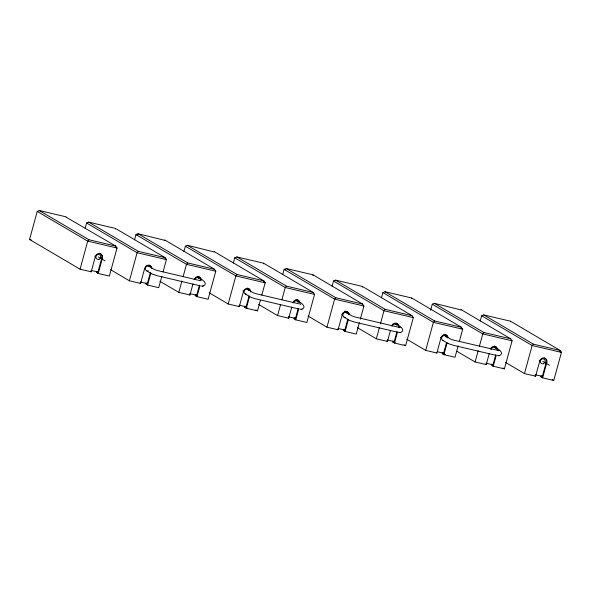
<?xml version="1.0" encoding="UTF-8"?>
<svg xmlns="http://www.w3.org/2000/svg" width="591" height="591" viewBox="0 0 591 591"><rect width="100%" height="100%" fill="white"/><g stroke="black" fill="none" stroke-linecap="round" stroke-linejoin="round"><path stroke-width="0.89" d="M66.066 216.845L39.338 210.536L37.226 211.408L29.55 239.466L80.051 269.193L91.191 271.808L95.395 256.435A3.842 3.59 -59.5 0 1 99.916 253.576A3.842 3.59 -59.5 0 1 102.42 258.082L98.217 273.456L109.357 276.078L117.033 248.021L115.703 246.033L66.074 217.163M115.496 229.064L115.444 228.414L88.716 222.135L86.604 223.006L85.163 228.266M164.837 240.36L138.095 233.733L135.982 234.605L134.549 239.865M214.215 251.958L187.48 245.331L185.367 246.203L183.927 251.463M233.305 263.061L234.745 257.802L236.858 256.93L263.586 263.209L263.638 263.859M313.09 275.731L312.964 274.808L286.236 268.528L284.123 269.4L282.683 274.66M362.401 287.056L362.342 286.406L335.614 280.127L333.501 280.998L332.068 286.258M411.779 298.654L411.72 298.004L385 291.725L382.887 292.597L381.446 297.857M461.113 309.95L434.378 303.323L432.265 304.195L430.588 310.334M480.202 321.053L481.643 315.793L483.756 314.922L510.484 321.201L510.535 321.851M163.057 271.89L166.411 259.619L165.081 257.632L115.444 228.414M189.696 293.572L196.722 295.227L195.518 294.517L195.215 295.618L196.973 296.652L208.113 299.275L215.789 271.217L214.459 269.23L164.823 240.012M261.813 295.086L265.174 282.816L263.837 280.828L214.208 251.611M288.46 316.769L295.485 318.423L294.281 317.714L293.978 318.815L295.736 319.857L306.877 322.472L314.552 294.414L313.223 292.427L263.586 263.209M360.333 319.162L363.93 306.012L362.601 304.025L312.964 274.808M393.037 340.911L392.734 342.019L394.493 343.053L405.633 345.669L413.308 317.611L411.979 315.624L362.342 286.406M459.333 341.487L462.694 329.209L461.357 327.222L411.72 298.004M491.801 364.108L491.498 365.216L493.256 366.25L504.396 368.865L512.072 340.808L510.735 338.82L461.106 309.603M535.357 374.76L542.383 376.415L541.179 375.706L540.876 376.814L542.634 377.848L553.774 380.464L561.45 352.406L560.12 350.419L510.484 321.201M80.051 269.193L87.727 241.135L88.975 239.754L115.703 246.063M96.761 271.321L96.459 272.421L98.217 273.456M97.663 273.131L101.866 257.757A3.842 3.59 -59.5 0 0 99.362 253.244M151.946 268.698A3.842 3.59 -59.5 0 0 144.773 268.033L140.569 283.407L129.429 280.791L137.105 252.734L138.353 251.352L165.081 257.661M147.041 284.729L150.328 272.717M161.853 276.278L158.735 287.677L147.595 285.054L150.868 273.101M192.991 283.902L189.947 295.005L178.807 292.39L181.925 280.991M183.129 276.61L186.483 264.332L187.731 262.951L214.467 269.267M196.419 296.327L199.477 285.15M196.973 296.652L200.017 285.549M242.982 290.905L243.536 291.23L239.333 306.603L228.192 303.988L235.868 275.931L237.109 274.549L263.845 280.865M260.372 300.346L257.499 310.873L246.358 308.251L244.6 307.217L244.903 306.116M245.797 307.926L249.084 295.914M246.358 308.251L249.624 296.298M291.747 307.098L288.711 318.202L277.571 315.587L280.444 305.067M281.885 299.807L285.246 287.529L286.495 286.147L313.223 292.464M295.182 319.524L298.241 308.347M295.736 319.857L298.773 308.753M349.355 314.124A3.842 3.59 -59.5 0 0 342.292 314.427L338.089 329.8L326.949 327.185L334.624 299.127L335.873 297.746L362.601 304.062M359.372 322.671L356.255 334.07L345.114 331.455L343.356 330.413L343.659 329.313L344.863 330.022L337.838 328.367M344.56 331.123L347.848 319.11M345.114 331.455L348.387 319.495M390.503 330.295L387.467 341.399L376.327 338.783L379.444 327.384M380.405 323.875L384.002 310.726L385.251 309.352L411.986 315.66M393.938 342.721L396.997 331.544M394.493 343.053L397.529 331.95M448.111 337.321A3.842 3.59 -59.5 0 0 441.056 337.624L436.852 352.997L425.705 350.382L433.38 322.324L434.629 320.95L461.364 327.259M443.316 354.319L446.604 342.307M458.136 345.868L455.018 357.267L443.878 354.652L447.143 342.691M489.267 353.492L486.23 364.595L475.09 361.98L478.208 350.581M479.404 346.2L482.766 333.922L484.014 332.548L510.735 338.82M492.702 365.918L495.753 354.74M493.256 366.25L496.292 355.147M542.634 377.848L546.838 362.475A3.842 3.59 -59.5 0 0 544.333 357.961A3.842 3.59 -59.5 0 0 539.812 360.82L535.609 376.194L524.468 373.578L532.144 345.521L533.392 344.147L560.12 350.456M542.08 377.516L546.283 362.143A3.842 3.59 -59.5 0 0 544.651 357.976M39.316 210.559L88.975 239.754M88.694 222.157L138.353 251.352M138.08 233.755L187.731 262.951M187.458 245.354L237.109 274.549M335.599 280.156L385.251 309.352M384.977 291.755L434.629 320.95M434.355 303.353L484.014 332.548M300.206 304.52L300.767 304.299M203.075 286.059C209.17 283.746 200.999 278.272 198.362 277.91M301.831 309.263C307.615 307.18 300.479 301.75 297.679 301.44M398.918 327.739L400.173 327.421L398.533 327.222M400.595 332.46C406.689 330.14 398.519 324.666 395.881 324.304M499.351 355.656C505.445 353.337 497.275 347.863 494.637 347.501M201.036 285.978L202.617 286.11M299.8 309.174L301.373 309.307M398.12 332.29L400.137 332.511M498.287 350.692L498.937 350.618L453.792 340.165L450.83 339.175L445.259 335.902M497.319 355.568L498.893 355.708M202.447 286.133L203.26 286.037M301.203 309.329L302.023 309.233M399.967 332.526L400.779 332.438M498.723 355.723L499.543 355.634M137.762 235.019L135.982 234.605L186.483 264.332L215.789 271.217M285.904 269.814L284.123 269.4L334.624 299.127L363.93 306.012M314.552 294.414L285.246 287.529L234.745 257.802M413.308 317.611L384.002 310.726L333.501 280.998M512.072 340.808L482.766 333.922L432.265 304.195M29.55 239.466L31.264 239.865M200.497 280.71L157.509 270.575L154.547 269.577L148.984 266.312M299.26 303.907L256.272 293.771L253.31 292.774L247.74 289.509M398.016 327.104L355.028 316.968L352.066 315.971L346.503 312.705M199.167 285.593L157.28 275.753L152.116 274.047M297.923 308.79L254.935 298.654L250.872 297.243L245.243 293.949M396.679 331.987L353.691 321.851L349.628 320.44L344.006 317.145M495.443 355.184L453.556 345.343L448.392 343.637M90.94 270.375L97.966 272.023M140.318 281.973L147.344 283.621L146.14 282.919L145.837 284.02L147.595 285.054M239.074 305.17L246.1 306.825M387.216 339.965L394.241 341.62M437.473 351.771L443.619 353.219L442.423 352.509L442.12 353.617L443.878 354.652M485.979 363.162L493.005 364.817M195.215 295.618L196.899 296.017M244.6 307.217L247.119 307.808M343.356 330.413L345.033 330.812M392.734 342.019L395.253 342.61M442.955 353.81L445.474 354.401M540.876 376.814L542.553 377.206M559.869 351.475L561.45 352.406L532.144 345.521L481.643 315.793M483.756 314.922L533.392 344.147M546.283 362.143L546.838 362.475M542.774 361.323L549.504 365.282M539.258 360.495L539.812 360.82M552.193 379.533L553.774 380.464M461.113 328.278L462.694 329.209L433.38 322.324L382.887 292.597M535.054 375.869L535.609 376.194M505.527 362.431L524.468 373.578M502.815 367.934L504.396 368.865M440.502 337.298L441.056 337.624M485.676 364.27L486.23 364.595M442.762 340.342L448.155 343.519M456.939 351.298L475.09 361.98M436.291 352.672L436.852 352.997M406.771 339.234L425.705 350.382M286.236 268.528L335.873 297.746M404.059 344.738L405.633 345.669M341.738 314.102L342.292 314.427M386.913 341.073L387.467 341.399M357.392 327.636L376.327 338.783M236.858 256.93L286.495 286.147M263.593 281.885L265.174 282.816L235.868 275.931L185.367 246.203M337.535 329.475L338.089 329.8M308.014 316.037L326.949 327.185M288.157 317.877L288.711 318.202M258.629 304.439L277.571 315.587M255.918 309.943L257.499 310.873M164.837 258.688L166.411 259.619L137.105 252.734L86.604 223.006M238.771 306.278L239.333 306.603M209.251 292.84L228.192 303.988M115.452 247.09L117.033 248.021L87.727 241.135L37.226 211.408M189.393 294.68L189.947 295.005M146.487 270.752L151.88 273.921M159.873 281.242L178.807 292.39M101.866 257.757L102.42 258.082M98.357 256.93L105.087 260.897M94.841 256.11L95.395 256.435M140.015 283.082L140.569 283.407M110.495 269.644L129.429 280.791M90.637 271.483L91.191 271.808M494.401 346.038A3.842 3.59 -59.5 0 1 497.046 349.562M490.818 348.298A3.842 3.59 -59.5 0 1 497.496 348.919M490.973 349.828A2.549 2.379 -59.5 0 1 495.509 348.38M444.077 334.351A3.842 3.59 -59.5 0 1 447.668 337.963M443.346 340.564A2.549 2.379 -59.5 0 1 442.327 336.427A2.549 2.379 -59.5 0 1 446.36 337.372M391.678 326.025A3.842 3.59 -59.5 0 1 398.844 326.697M396.517 323.181A3.842 3.59 -59.5 0 1 398.179 325.397M392.306 325.981A2.549 2.379 -59.5 0 1 396.753 325.183M344.368 311.324A3.842 3.59 -59.5 0 1 348.904 314.767M345.21 317.426A2.549 2.379 -59.5 0 1 343.179 313.762A2.549 2.379 -59.5 0 1 347.375 313.585M149.619 265.182A3.842 3.59 -59.5 0 1 151.281 267.405M148.319 270.922A2.549 2.379 -59.5 0 1 145.408 267.982A2.549 2.379 -59.5 0 1 149.479 266.689M197.18 276.359A3.842 3.59 -59.5 0 1 200.77 279.971M194.158 279.632A3.842 3.59 -59.5 0 1 201.324 280.297M194.786 279.58A2.549 2.379 -59.5 0 1 199.233 278.789M243.536 291.23A3.842 3.59 -59.5 0 1 250.702 291.902M247.503 288.046A3.842 3.59 -59.5 0 1 250.037 290.602M246.447 294.229A2.549 2.379 -59.5 0 1 244.415 290.565A2.549 2.379 -59.5 0 1 248.612 290.388M292.914 302.828A3.842 3.59 -59.5 0 1 300.08 303.501M295.936 299.556A3.842 3.59 -59.5 0 1 299.415 302.2M293.542 302.777A2.549 2.379 -59.5 0 1 298.226 302.577M399.45 327.407L399.014 327.325L399.45 327.407M498.213 350.603L497.77 350.522L498.213 350.603M543.358 363.709A2.549 2.379 -59.5 0 0 544.518 359.476A2.549 2.379 -59.5 0 0 540.44 360.776A2.549 2.379 -59.5 0 0 543.358 363.709M98.941 259.323A2.549 2.379 -59.5 0 0 100.093 255.09A2.549 2.379 -59.5 0 0 96.023 256.383A2.549 2.379 -59.5 0 0 98.941 259.323"/></g></svg>
